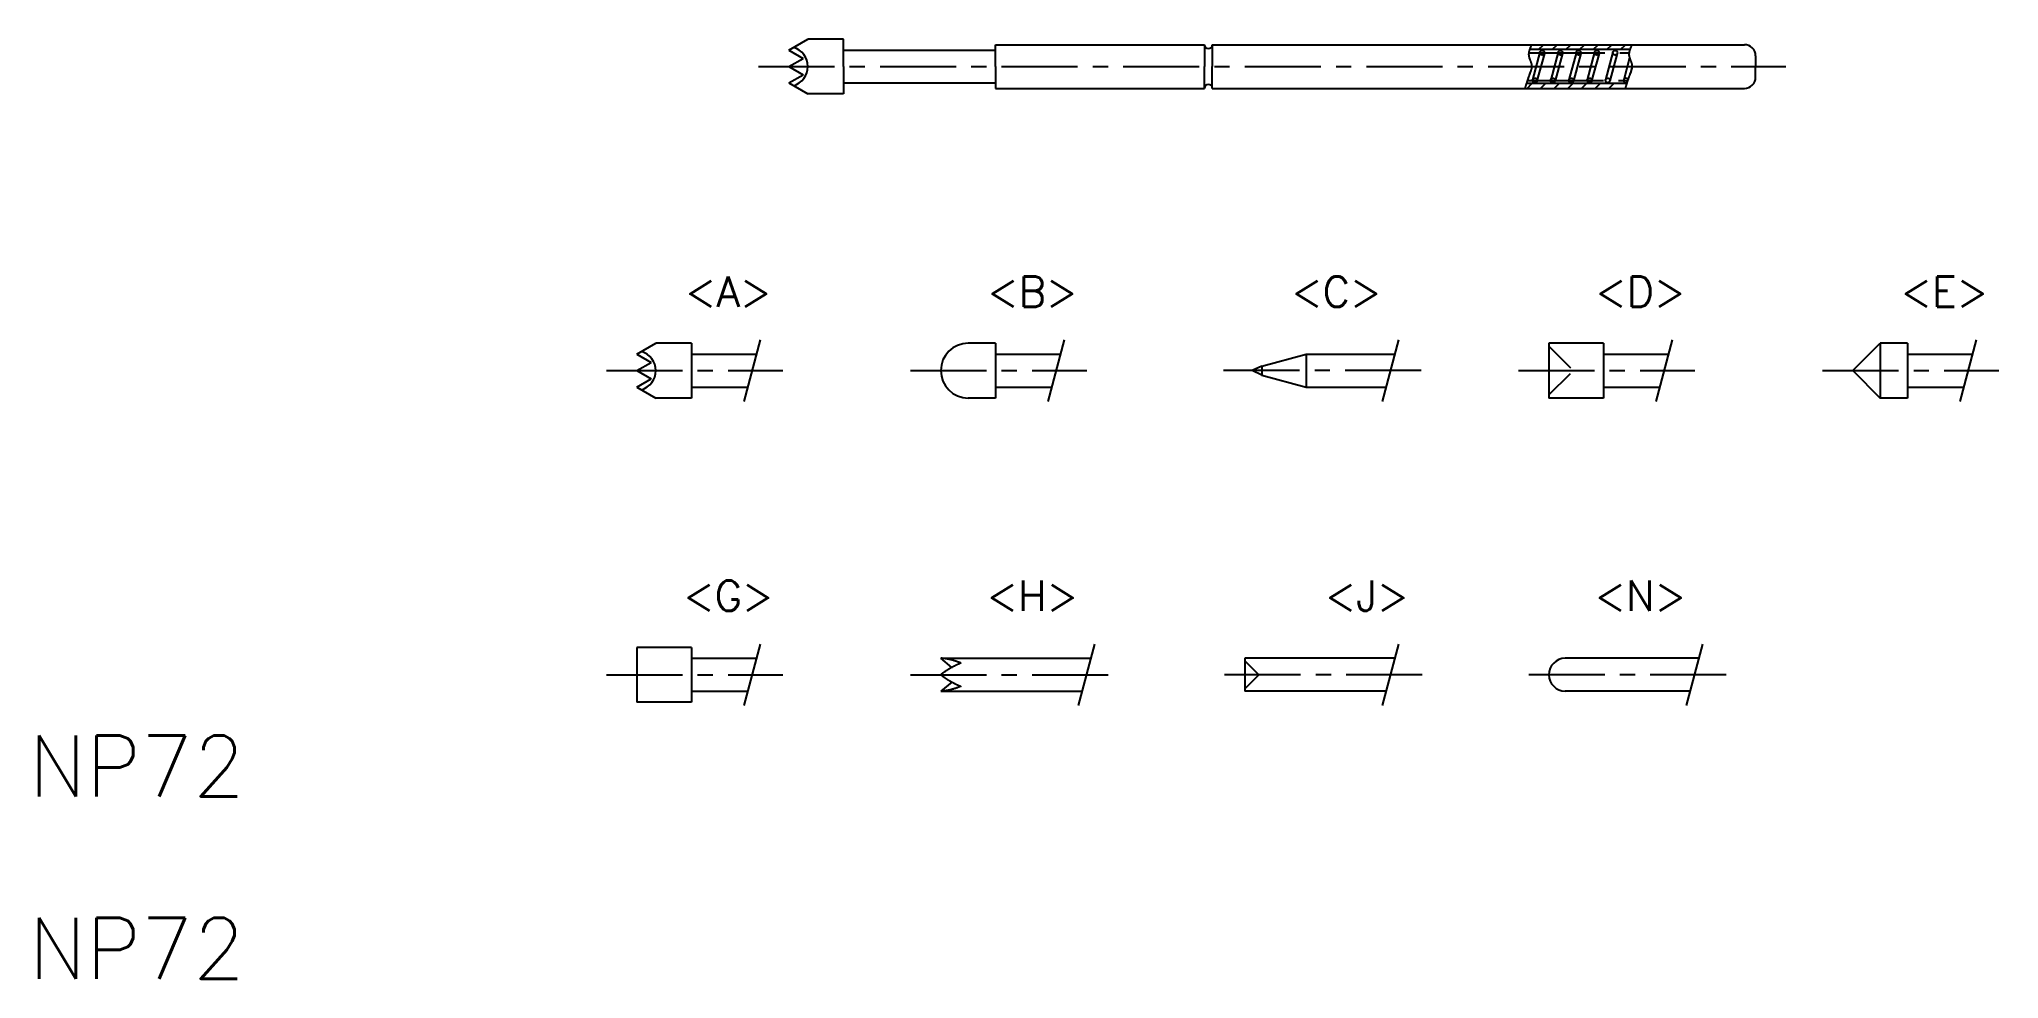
# Model space of a CAD drawing. Extents: x 5.2 to 37.4, y 5 to 20.4.
import ezdxf
from ezdxf.enums import TextEntityAlignment as Align

# ---------------------------------------------------------------- set-up
doc = ezdxf.new("R2010")
doc.units = 0
doc.linetypes.add('CENTER', pattern=[2, 1.25, -0.25, 0.25, -0.25])
doc.linetypes.add('DASHED', pattern=[0.75, 0.5, -0.25])
doc.layers.get('0').update_dxf_attribs({"linetype": 'CONTINUOUS'})
doc.layers.add('CENTER', color=1, linetype='CENTER')
doc.styles.get("Standard").update_dxf_attribs({"font": 'txt.shx', "width": 0.7, "bigfont": 'bigfont.shx'})

# ---------------------------------------------------------------- blocks, each defined once
blk = doc.blocks.new('*X3')
at = {"color": 0, "linetype": 'CONTINUOUS'}
for p, q in [((90.493, 60.28), (90.573, 60.36)), ((90.717, 60.28), (90.797, 60.36)), ((90.942, 60.28), (91.022, 60.36)), ((91.166, 60.28), (91.246, 60.36)), ((91.391, 60.28), (91.471, 60.36)), ((91.615, 60.28), (91.695, 60.36)), ((91.84, 60.28), (91.92, 60.36))]:
    blk.add_line(p, q, dxfattribs=at)
blk = doc.blocks.new('*X4')
at = {"color": 0, "linetype": 'CONTINUOUS'}
for p, q in [((90.302, 59.64), (90.382, 59.72)), ((90.526, 59.64), (90.606, 59.72)), ((90.751, 59.64), (90.831, 59.72)), ((90.975, 59.64), (91.055, 59.72)), ((91.2, 59.64), (91.28, 59.72)), ((91.424, 59.64), (91.504, 59.72)), ((91.649, 59.64), (91.729, 59.72))]:
    blk.add_line(p, q, dxfattribs=at)

msp = doc.modelspace()

# ---------------------------------------------------------------- linework, layer by layer
at = {"color": 7, "linetype": 'CONTINUOUS'}
for p, q in [((17.5, 20.27), (17.811, 20.45)), ((18.4, 20.45), (17.811, 20.45)), ((18.4, 20), (18.4, 20.45)), ((20.9, 20.36), (24.335, 20.36)), ((20.9, 20), (20.9, 20.36)), ((24.335, 20.36), (24.335, 20)), ((24.465, 20.36), (24.465, 20)), ((24.465, 20.36), (33.215, 20.36)), ((29.716, 20.36), (31.366, 20.36)), ((17.5, 20.27), (17.734, 20.135)), ((17.5, 20), (17.734, 20.135)), ((17.5, 20), (17.734, 19.865)), ((18.4, 20.27), (20.9, 20.27)), ((18.4, 20), (18.4, 19.55)), ((20.9, 20), (20.9, 19.64)), ((24.335, 19.64), (24.335, 20)), ((24.465, 19.64), (24.465, 20)), ((31.332, 20.28), (29.682, 20.28)), ((29.852, 20.237), (29.731, 19.783)), ((29.926, 20.217), (29.804, 19.763)), ((30.152, 20.237), (30.031, 19.783)), ((30.226, 20.217), (30.104, 19.763)), ((30.452, 20.237), (30.331, 19.783)), ((30.526, 20.217), (30.404, 19.763)), ((30.752, 20.237), (30.631, 19.783)), ((30.826, 20.217), (30.704, 19.763)), ((31.052, 20.237), (30.931, 19.783)), ((31.126, 20.217), (31.004, 19.763)), ((31.327, 20.143), (31.231, 19.783)), ((31.368, 20), (31.34, 19.898)), ((33.4, 20.175), (33.4, 20)), ((33.4, 19.825), (33.4, 20)), ((17.5, 19.73), (17.734, 19.865)), ((17.5, 19.73), (17.811, 19.55)), ((18.4, 19.73), (20.9, 19.73)), ((31.279, 19.72), (29.629, 19.72)), ((18.4, 19.55), (17.811, 19.55)), ((20.9, 19.64), (24.335, 19.64)), ((24.465, 19.64), (33.215, 19.64)), ((29.604, 19.64), (31.254, 19.64)), ((15, 15.27), (15.311, 15.45)), ((15, 15.27), (15.234, 15.135)), ((15.9, 15.45), (15.311, 15.45)), ((15.9, 15.45), (15.9, 14.55)), ((15.9, 15.27), (16.972, 15.27)), ((20.9, 15.45), (20.45, 15.45)), ((20.9, 15.45), (20.9, 14.55)), ((20.9, 15.27), (21.972, 15.27)), ((25.28, 15.075), (26.008, 15.27)), ((26.008, 15.27), (27.472, 15.27, -0.21)), ((26.008, 15.27), (26.008, 14.73)), ((30.9, 15.45), (30, 15.45)), ((30, 15.45), (30, 14.55)), ((30.9, 15.45), (30.9, 14.55)), ((30.9, 15.27), (31.972, 15.27)), ((35, 15), (35.45, 15.45)), ((35.9, 15.45), (35.45, 15.45)), ((35.45, 15.45), (35.45, 14.55)), ((35.9, 15.45), (35.9, 14.55)), ((35.9, 15.27), (36.972, 15.27)), ((15, 15), (15.234, 15.135)), ((15, 15), (15.234, 14.865)), ((15, 14.73), (15.234, 14.865)), ((25.28, 15.075), (25.119, 15)), ((25.28, 14.925), (25.119, 15)), ((25.28, 15.075), (25.28, 14.925)), ((25.28, 14.925), (26.008, 14.73)), ((35, 15), (35.45, 14.55)), ((15, 14.73), (15.311, 14.55)), ((15.9, 14.55), (15.311, 14.55)), ((15.9, 14.73), (16.828, 14.73)), ((20.9, 14.55), (20.45, 14.55)), ((20.9, 14.73), (21.828, 14.73)), ((26.008, 14.73), (27.328, 14.73, -0.21)), ((30.9, 14.55), (30, 14.55)), ((30.9, 14.73), (31.828, 14.73)), ((35.9, 14.55), (35.45, 14.55)), ((35.9, 14.73), (36.828, 14.73)), ((15, 10.45), (15, 9.55)), ((15.9, 10.45), (15, 10.45)), ((15.9, 10.45), (15.9, 9.55)), ((15.9, 10.27), (16.972, 10.27)), ((20, 10.27), (22.472, 10.27)), ((27.472, 10.27, -0.21), (25, 10.27)), ((25, 10.27), (25, 9.73)), ((32.472, 10.27), (30.27, 10.27)), ((15.9, 9.73), (16.828, 9.73)), ((20, 9.73), (22.328, 9.73)), ((27.328, 9.73, -0.21), (25, 9.73)), ((32.328, 9.73), (30.27, 9.73)), ((15.9, 9.55), (15, 9.55))]:
    msp.add_line(p, q, dxfattribs=at)
at = {"color": 3, "linetype": 'CONTINUOUS'}
for p, q in [((16.765, 14.495), (17.035, 15.505)), ((21.765, 14.495), (22.035, 15.505)), ((27.265, 14.495, -0.21), (27.535, 15.505, -0.21)), ((31.765, 14.495), (32.035, 15.505)), ((36.765, 14.495), (37.035, 15.505)), ((16.765, 9.495), (17.035, 10.505)), ((22.265, 9.495), (22.535, 10.505)), ((27.265, 9.495), (27.535, 10.505)), ((32.265, 9.495), (32.535, 10.505))]:
    msp.add_line(p, q, dxfattribs=at)
at = {"color": 3, "linetype": 'DASHED'}
for p, q in [((30, 15.4), (30.4, 15)), ((30, 14.6), (30.4, 15)), ((25, 10.23), (25.23, 10)), ((25, 9.77), (25.23, 10))]:
    msp.add_line(p, q, dxfattribs=at)
at = {"color": 7, "linetype": 'CONTINUOUS', "extrusion": (-0.5, -0.612372, -0.612372)}
msp.add_line((20.183, 10.121), (20, 10.27), dxfattribs=at)
at = {"color": 7, "linetype": 'CONTINUOUS', "extrusion": (-0.5, 0.612372, -0.612372)}
msp.add_line((20.183, 9.879), (20, 9.73), dxfattribs=at)
at = {"color": 7}
for points in [[(29.716, 20.36, 0), (29.714, 20.357, 0), (29.713, 20.353, 0), (29.711, 20.35, 0), (29.71, 20.347, 0), (29.709, 20.344, 0), (29.707, 20.34, 0), (29.706, 20.337, 0), (29.704, 20.334, 0), (29.703, 20.331, 0), (29.701, 20.328, 0), (29.7, 20.324, 0), (29.698, 20.321, 0), (29.697, 20.318, 0), (29.696, 20.314, 0), (29.694, 20.311, 0), (29.693, 20.308, 0), (29.692, 20.305, 0), (29.69, 20.301, 0), (29.689, 20.298, 0), (29.688, 20.295, 0), (29.687, 20.292, 0), (29.685, 20.288, 0), (29.684, 20.285, 0), (29.683, 20.282, 0), (29.682, 20.279, 0), (29.681, 20.276, 0), (29.68, 20.272, 0), (29.679, 20.269, 0), (29.678, 20.266, 0), (29.677, 20.262, 0), (29.676, 20.259, 0), (29.675, 20.256, 0), (29.674, 20.253, 0), (29.673, 20.249, 0), (29.673, 20.246, 0), (29.672, 20.243, 0), (29.671, 20.24, 0), (29.671, 20.236, 0), (29.67, 20.233, 0), (29.67, 20.23, 0), (29.669, 20.227, 0), (29.669, 20.223, 0), (29.668, 20.22, 0), (29.668, 20.217, 0), (29.668, 20.214, 0), (29.668, 20.21, 0), (29.667, 20.207, 0), (29.667, 20.204, 0), (29.667, 20.201, 0), (29.667, 20.197, 0), (29.667, 20.194, 0), (29.668, 20.191, 0), (29.668, 20.188, 0), (29.668, 20.184, 0), (29.669, 20.181, 0), (29.669, 20.178, 0), (29.669, 20.175, 0), (29.67, 20.172, 0), (29.671, 20.168, 0), (29.671, 20.165, 0), (29.672, 20.162, 0), (29.673, 20.158, 0), (29.674, 20.155, 0), (29.675, 20.152, 0), (29.675, 20.149, 0), (29.676, 20.145, 0), (29.677, 20.142, 0), (29.678, 20.139, 0), (29.68, 20.136, 0), (29.681, 20.133, 0), (29.682, 20.129, 0), (29.683, 20.126, 0), (29.684, 20.123, 0), (29.685, 20.119, 0), (29.686, 20.116, 0), (29.688, 20.113, 0), (29.689, 20.11, 0), (29.69, 20.107, 0), (29.691, 20.103, 0), (29.693, 20.1, 0), (29.694, 20.097, 0), (29.695, 20.094, 0), (29.696, 20.09, 0), (29.698, 20.087, 0), (29.699, 20.084, 0), (29.7, 20.081, 0), (29.701, 20.077, 0), (29.702, 20.074, 0), (29.703, 20.071, 0), (29.705, 20.068, 0), (29.706, 20.064, 0), (29.707, 20.061, 0), (29.708, 20.058, 0), (29.709, 20.055, 0), (29.71, 20.051, 0), (29.711, 20.048, 0), (29.712, 20.045, 0), (29.712, 20.042, 0), (29.713, 20.038, 0), (29.714, 20.035, 0), (29.715, 20.032, 0), (29.715, 20.029, 0), (29.716, 20.025, 0), (29.716, 20.022, 0), (29.717, 20.019, 0), (29.717, 20.016, 0), (29.717, 20.012, 0), (29.718, 20.009, 0), (29.718, 20.006, 0), (29.718, 20.003, 0), (29.718, 19.999, 0), (29.718, 19.996, 0), (29.718, 19.993, 0), (29.717, 19.99, 0), (29.717, 19.986, 0), (29.717, 19.983, 0), (29.716, 19.98, 0), (29.716, 19.977, 0), (29.715, 19.973, 0), (29.714, 19.97, 0), (29.714, 19.967, 0), (29.713, 19.963, 0), (29.712, 19.96, 0), (29.711, 19.957, 0), (29.71, 19.954, 0), (29.709, 19.95, 0), (29.708, 19.947, 0), (29.707, 19.944, 0), (29.706, 19.941, 0), (29.705, 19.938, 0), (29.704, 19.934, 0), (29.703, 19.931, 0), (29.702, 19.928, 0), (29.701, 19.924, 0), (29.699, 19.921, 0), (29.698, 19.918, 0), (29.697, 19.915, 0), (29.696, 19.911, 0), (29.694, 19.908, 0), (29.693, 19.905, 0), (29.692, 19.902, 0), (29.691, 19.898, 0), (29.689, 19.895, 0), (29.688, 19.892, 0), (29.687, 19.889, 0), (29.686, 19.886, 0), (29.685, 19.882, 0), (29.683, 19.879, 0), (29.682, 19.876, 0), (29.681, 19.873, 0), (29.68, 19.869, 0), (29.679, 19.866, 0), (29.677, 19.863, 0), (29.676, 19.86, 0), (29.675, 19.857, 0), (29.674, 19.853, 0), (29.673, 19.85, 0), (29.672, 19.847, 0), (29.67, 19.844, 0), (29.669, 19.84, 0), (29.668, 19.837, 0), (29.667, 19.834, 0), (29.666, 19.831, 0), (29.665, 19.828, 0), (29.664, 19.825, 0), (29.663, 19.821, 0), (29.661, 19.818, 0), (29.66, 19.815, 0), (29.659, 19.812, 0), (29.658, 19.808, 0), (29.657, 19.805, 0), (29.656, 19.802, 0), (29.655, 19.799, 0), (29.654, 19.796, 0), (29.653, 19.792, 0), (29.652, 19.789, 0), (29.651, 19.786, 0), (29.65, 19.783, 0), (29.649, 19.78, 0), (29.647, 19.777, 0), (29.646, 19.773, 0), (29.645, 19.77, 0), (29.644, 19.767, 0), (29.643, 19.764, 0), (29.642, 19.761, 0), (29.641, 19.758, 0), (29.64, 19.754, 0), (29.639, 19.751, 0), (29.638, 19.748, 0), (29.637, 19.745, 0), (29.636, 19.741, 0), (29.635, 19.738, 0), (29.634, 19.735, 0), (29.633, 19.732, 0), (29.632, 19.729, 0), (29.631, 19.726, 0), (29.63, 19.722, 0), (29.629, 19.719, 0), (29.628, 19.716, 0), (29.627, 19.713, 0), (29.626, 19.71, 0), (29.625, 19.707, 0), (29.624, 19.703, 0), (29.623, 19.7, 0), (29.622, 19.697, 0), (29.621, 19.694, 0), (29.62, 19.691, 0), (29.619, 19.688, 0), (29.618, 19.684, 0), (29.617, 19.681, 0), (29.616, 19.678, 0), (29.615, 19.675, 0), (29.614, 19.672, 0), (29.613, 19.669, 0), (29.612, 19.665, 0), (29.611, 19.662, 0), (29.61, 19.659, 0), (29.609, 19.656, 0), (29.608, 19.653, 0), (29.607, 19.649, 0), (29.606, 19.646, 0), (29.605, 19.643, 0), (29.604, 19.64, 0)], [(31.366, 20.36, 0), (31.365, 20.357, 0), (31.363, 20.353, 0), (31.362, 20.35, 0), (31.36, 20.347, 0), (31.359, 20.344, 0), (31.357, 20.34, 0), (31.356, 20.337, 0), (31.354, 20.334, 0), (31.353, 20.331, 0), (31.351, 20.328, 0), (31.35, 20.324, 0), (31.348, 20.321, 0), (31.347, 20.318, 0), (31.346, 20.314, 0), (31.344, 20.311, 0), (31.343, 20.308, 0), (31.342, 20.305, 0), (31.34, 20.301, 0), (31.339, 20.298, 0), (31.338, 20.295, 0), (31.337, 20.292, 0), (31.335, 20.288, 0), (31.334, 20.285, 0), (31.333, 20.282, 0), (31.332, 20.279, 0), (31.331, 20.276, 0), (31.33, 20.272, 0), (31.329, 20.269, 0), (31.328, 20.266, 0), (31.327, 20.262, 0), (31.326, 20.259, 0), (31.325, 20.256, 0), (31.324, 20.253, 0), (31.323, 20.249, 0), (31.323, 20.246, 0), (31.322, 20.243, 0), (31.321, 20.24, 0), (31.321, 20.236, 0), (31.32, 20.233, 0), (31.32, 20.23, 0), (31.319, 20.227, 0), (31.319, 20.223, 0), (31.318, 20.22, 0), (31.318, 20.217, 0), (31.318, 20.214, 0), (31.318, 20.21, 0), (31.317, 20.207, 0), (31.317, 20.204, 0), (31.317, 20.201, 0), (31.317, 20.197, 0), (31.318, 20.194, 0), (31.318, 20.191, 0), (31.318, 20.188, 0), (31.318, 20.184, 0), (31.319, 20.181, 0), (31.319, 20.178, 0), (31.32, 20.175, 0), (31.32, 20.172, 0), (31.321, 20.168, 0), (31.321, 20.165, 0), (31.322, 20.162, 0), (31.323, 20.158, 0), (31.324, 20.155, 0), (31.325, 20.152, 0), (31.326, 20.149, 0), (31.326, 20.145, 0), (31.327, 20.142, 0), (31.329, 20.139, 0), (31.33, 20.136, 0), (31.331, 20.133, 0), (31.332, 20.129, 0), (31.333, 20.126, 0), (31.334, 20.123, 0), (31.335, 20.119, 0), (31.336, 20.116, 0), (31.338, 20.113, 0), (31.339, 20.11, 0), (31.34, 20.107, 0), (31.341, 20.103, 0), (31.343, 20.1, 0), (31.344, 20.097, 0), (31.345, 20.094, 0), (31.346, 20.09, 0), (31.348, 20.087, 0), (31.349, 20.084, 0), (31.35, 20.081, 0), (31.351, 20.077, 0), (31.352, 20.074, 0), (31.354, 20.071, 0), (31.355, 20.068, 0), (31.356, 20.064, 0), (31.357, 20.061, 0), (31.358, 20.058, 0), (31.359, 20.055, 0), (31.36, 20.051, 0), (31.361, 20.048, 0), (31.362, 20.045, 0), (31.362, 20.042, 0), (31.363, 20.038, 0), (31.364, 20.035, 0), (31.365, 20.032, 0), (31.365, 20.029, 0), (31.366, 20.025, 0), (31.366, 20.022, 0), (31.367, 20.019, 0), (31.367, 20.016, 0), (31.367, 20.012, 0), (31.368, 20.009, 0), (31.368, 20.006, 0), (31.368, 20.003, 0), (31.368, 19.999, 0), (31.368, 19.996, 0), (31.368, 19.993, 0), (31.367, 19.99, 0), (31.367, 19.986, 0), (31.367, 19.983, 0), (31.366, 19.98, 0), (31.366, 19.977, 0), (31.365, 19.973, 0), (31.364, 19.97, 0), (31.364, 19.967, 0), (31.363, 19.963, 0), (31.362, 19.96, 0), (31.361, 19.957, 0), (31.36, 19.954, 0), (31.359, 19.95, 0), (31.358, 19.947, 0), (31.357, 19.944, 0), (31.356, 19.941, 0), (31.355, 19.938, 0), (31.354, 19.934, 0), (31.353, 19.931, 0), (31.352, 19.928, 0), (31.351, 19.924, 0), (31.349, 19.921, 0), (31.348, 19.918, 0), (31.347, 19.915, 0), (31.346, 19.911, 0), (31.345, 19.908, 0), (31.343, 19.905, 0), (31.342, 19.902, 0), (31.341, 19.898, 0), (31.34, 19.895, 0), (31.338, 19.892, 0), (31.337, 19.889, 0), (31.336, 19.886, 0), (31.335, 19.882, 0), (31.333, 19.879, 0), (31.332, 19.876, 0), (31.331, 19.873, 0), (31.33, 19.869, 0), (31.329, 19.866, 0), (31.328, 19.863, 0), (31.326, 19.86, 0), (31.325, 19.857, 0), (31.324, 19.853, 0), (31.323, 19.85, 0), (31.322, 19.847, 0), (31.321, 19.844, 0), (31.319, 19.84, 0), (31.318, 19.837, 0), (31.317, 19.834, 0), (31.316, 19.831, 0), (31.315, 19.828, 0), (31.314, 19.825, 0), (31.313, 19.821, 0), (31.312, 19.818, 0), (31.31, 19.815, 0), (31.309, 19.812, 0), (31.308, 19.808, 0), (31.307, 19.805, 0), (31.306, 19.802, 0), (31.305, 19.799, 0), (31.304, 19.796, 0), (31.303, 19.792, 0), (31.302, 19.789, 0), (31.301, 19.786, 0), (31.3, 19.783, 0), (31.299, 19.78, 0), (31.298, 19.777, 0), (31.296, 19.773, 0), (31.295, 19.77, 0), (31.294, 19.767, 0), (31.293, 19.764, 0), (31.292, 19.761, 0), (31.291, 19.758, 0), (31.29, 19.754, 0), (31.289, 19.751, 0), (31.288, 19.748, 0), (31.287, 19.745, 0), (31.286, 19.741, 0), (31.285, 19.738, 0), (31.284, 19.735, 0), (31.283, 19.732, 0), (31.282, 19.729, 0), (31.281, 19.726, 0), (31.28, 19.722, 0), (31.279, 19.719, 0), (31.278, 19.716, 0), (31.277, 19.713, 0), (31.276, 19.71, 0), (31.275, 19.707, 0), (31.274, 19.703, 0), (31.273, 19.7, 0), (31.272, 19.697, 0), (31.271, 19.694, 0), (31.27, 19.691, 0), (31.269, 19.688, 0), (31.268, 19.684, 0), (31.267, 19.681, 0), (31.266, 19.678, 0), (31.265, 19.675, 0), (31.264, 19.672, 0), (31.263, 19.669, 0), (31.262, 19.665, 0), (31.261, 19.662, 0), (31.26, 19.659, 0), (31.259, 19.656, 0), (31.258, 19.653, 0), (31.257, 19.649, 0), (31.256, 19.646, 0), (31.255, 19.643, 0), (31.254, 19.64, 0)]]:
    msp.add_polyline3d(points, dxfattribs=at)
at = {"color": 7, "linetype": 'CONTINUOUS'}
for points in [[(20.331, 10.191, -0.191), (20.327, 10.193, -0.189), (20.323, 10.194, -0.188), (20.319, 10.196, -0.186), (20.315, 10.197, -0.184), (20.31, 10.199, -0.182), (20.306, 10.201, -0.181), (20.302, 10.202, -0.179), (20.298, 10.204, -0.177), (20.294, 10.205, -0.175), (20.29, 10.207, -0.174), (20.286, 10.208, -0.172), (20.282, 10.21, -0.17), (20.278, 10.211, -0.168), (20.274, 10.213, -0.166), (20.27, 10.214, -0.165), (20.266, 10.215, -0.163), (20.262, 10.217, -0.161), (20.258, 10.218, -0.159), (20.254, 10.22, -0.157), (20.25, 10.221, -0.155), (20.246, 10.222, -0.153), (20.242, 10.224, -0.151), (20.238, 10.225, -0.149), (20.234, 10.226, -0.147), (20.23, 10.227, -0.146), (20.226, 10.229, -0.144), (20.222, 10.23, -0.142), (20.219, 10.231, -0.14), (20.215, 10.232, -0.138), (20.211, 10.233, -0.136), (20.207, 10.235, -0.134), (20.203, 10.236, -0.131), (20.199, 10.237, -0.129), (20.195, 10.238, -0.127), (20.191, 10.239, -0.125), (20.187, 10.24, -0.123), (20.184, 10.241, -0.121), (20.18, 10.242, -0.119), (20.176, 10.243, -0.117), (20.172, 10.244, -0.115), (20.168, 10.245, -0.113), (20.165, 10.246, -0.111), (20.161, 10.247, -0.108), (20.157, 10.248, -0.106), (20.153, 10.249, -0.104), (20.149, 10.25, -0.102), (20.146, 10.251, -0.1), (20.142, 10.252, -0.098), (20.138, 10.252, -0.096), (20.135, 10.253, -0.093), (20.131, 10.254, -0.091), (20.127, 10.255, -0.089), (20.124, 10.256, -0.087), (20.12, 10.256, -0.085), (20.117, 10.257, -0.082), (20.113, 10.258, -0.08), (20.109, 10.258, -0.078), (20.106, 10.259, -0.076), (20.102, 10.26, -0.073), (20.099, 10.261, -0.071), (20.095, 10.261, -0.069), (20.092, 10.262, -0.067), (20.088, 10.262, -0.064), (20.085, 10.263, -0.062), (20.081, 10.263, -0.06), (20.078, 10.264, -0.057), (20.075, 10.264, -0.055), (20.071, 10.265, -0.053), (20.068, 10.265, -0.051), (20.065, 10.266, -0.048), (20.061, 10.266, -0.046), (20.058, 10.266, -0.044), (20.055, 10.267, -0.041), (20.051, 10.267, -0.039), (20.048, 10.267, -0.037), (20.045, 10.268, -0.034), (20.042, 10.268, -0.032), (20.039, 10.268, -0.03), (20.035, 10.269, -0.028), (20.032, 10.269, -0.025), (20.029, 10.269, -0.023), (20.026, 10.269, -0.021), (20.023, 10.269, -0.018), (20.02, 10.27, -0.016), (20.017, 10.27, -0.014), (20.014, 10.27, -0.011), (20.011, 10.27, -0.009), (20.008, 10.27, -0.007), (20.005, 10.27, -0.004), (20.002, 10.27, -0.002), (20, 10.27, 0)], [(20.331, 10.191, 0.191), (20.327, 10.189, 0.193), (20.323, 10.188, 0.194), (20.319, 10.186, 0.196), (20.315, 10.184, 0.197), (20.31, 10.182, 0.199), (20.306, 10.181, 0.201), (20.302, 10.179, 0.202), (20.298, 10.177, 0.204), (20.294, 10.175, 0.205), (20.29, 10.174, 0.207), (20.286, 10.172, 0.208), (20.282, 10.17, 0.21), (20.278, 10.168, 0.211), (20.274, 10.166, 0.213), (20.27, 10.165, 0.214), (20.266, 10.163, 0.215), (20.262, 10.161, 0.217), (20.258, 10.159, 0.218), (20.254, 10.157, 0.22), (20.25, 10.155, 0.221), (20.246, 10.153, 0.222), (20.242, 10.151, 0.224), (20.238, 10.149, 0.225), (20.234, 10.148, 0.226), (20.23, 10.145, 0.227), (20.226, 10.143, 0.229), (20.222, 10.142, 0.23), (20.219, 10.14, 0.231), (20.215, 10.138, 0.232), (20.211, 10.136, 0.234), (20.207, 10.133, 0.235), (20.203, 10.132, 0.236), (20.199, 10.129, 0.237), (20.195, 10.127, 0.238), (20.191, 10.125, 0.239), (20.187, 10.123, 0.24), (20.184, 10.121, 0.241), (20.18, 10.119, 0.242), (20.176, 10.117, 0.243), (20.172, 10.115, 0.244), (20.168, 10.113, 0.245), (20.165, 10.111, 0.246), (20.161, 10.108, 0.247), (20.157, 10.106, 0.248), (20.153, 10.104, 0.249), (20.149, 10.102, 0.25), (20.146, 10.1, 0.251), (20.142, 10.098, 0.252), (20.138, 10.095, 0.253), (20.135, 10.093, 0.253), (20.131, 10.091, 0.254), (20.127, 10.089, 0.255), (20.124, 10.087, 0.256), (20.12, 10.084, 0.256), (20.117, 10.082, 0.257), (20.113, 10.08, 0.258), (20.109, 10.078, 0.259), (20.106, 10.076, 0.259), (20.102, 10.073, 0.26), (20.099, 10.071, 0.26), (20.095, 10.069, 0.261), (20.092, 10.067, 0.262), (20.088, 10.064, 0.262), (20.085, 10.062, 0.263), (20.081, 10.06, 0.263), (20.078, 10.057, 0.264), (20.075, 10.055, 0.264), (20.071, 10.053, 0.265), (20.068, 10.051, 0.265), (20.065, 10.048, 0.266), (20.061, 10.046, 0.266), (20.058, 10.044, 0.266), (20.055, 10.041, 0.267), (20.051, 10.039, 0.267), (20.048, 10.037, 0.267), (20.045, 10.034, 0.268), (20.042, 10.032, 0.268), (20.039, 10.03, 0.268), (20.035, 10.027, 0.269), (20.032, 10.025, 0.269), (20.029, 10.023, 0.269), (20.026, 10.02, 0.269), (20.023, 10.018, 0.269), (20.02, 10.016, 0.27), (20.017, 10.014, 0.27), (20.014, 10.011, 0.27), (20.011, 10.009, 0.27), (20.008, 10.007, 0.27), (20.005, 10.004, 0.27), (20.002, 10.002, 0.27), (20, 10, 0.27)], [(20, 10, 0.27), (20.002, 9.998, 0.27), (20.005, 9.996, 0.27), (20.008, 9.993, 0.27), (20.011, 9.991, 0.27), (20.014, 9.989, 0.27), (20.017, 9.986, 0.27), (20.02, 9.984, 0.27), (20.023, 9.982, 0.269), (20.026, 9.98, 0.269), (20.029, 9.977, 0.269), (20.032, 9.975, 0.269), (20.035, 9.972, 0.269), (20.039, 9.97, 0.268), (20.042, 9.968, 0.268), (20.045, 9.965, 0.268), (20.048, 9.963, 0.267), (20.051, 9.961, 0.267), (20.055, 9.959, 0.267), (20.058, 9.956, 0.266), (20.061, 9.954, 0.266), (20.065, 9.952, 0.266), (20.068, 9.949, 0.265), (20.071, 9.947, 0.265), (20.075, 9.945, 0.264), (20.078, 9.943, 0.264), (20.081, 9.94, 0.263), (20.085, 9.938, 0.263), (20.088, 9.936, 0.262), (20.092, 9.933, 0.262), (20.095, 9.931, 0.261), (20.099, 9.929, 0.26), (20.102, 9.927, 0.26), (20.106, 9.924, 0.259), (20.109, 9.922, 0.259), (20.113, 9.92, 0.258), (20.117, 9.918, 0.257), (20.12, 9.916, 0.256), (20.124, 9.913, 0.256), (20.127, 9.911, 0.255), (20.131, 9.909, 0.254), (20.135, 9.907, 0.253), (20.138, 9.904, 0.253), (20.142, 9.902, 0.252), (20.146, 9.9, 0.251), (20.149, 9.898, 0.25), (20.153, 9.896, 0.249), (20.157, 9.894, 0.248), (20.161, 9.892, 0.247), (20.165, 9.889, 0.246), (20.168, 9.887, 0.245), (20.172, 9.885, 0.244), (20.176, 9.883, 0.243), (20.18, 9.881, 0.242), (20.184, 9.879, 0.241), (20.187, 9.877, 0.24), (20.191, 9.875, 0.239), (20.195, 9.873, 0.238), (20.199, 9.871, 0.237), (20.203, 9.868, 0.236), (20.207, 9.867, 0.235), (20.211, 9.864, 0.234), (20.215, 9.862, 0.232), (20.219, 9.86, 0.231), (20.222, 9.858, 0.23), (20.226, 9.856, 0.229), (20.23, 9.855, 0.227), (20.234, 9.852, 0.226), (20.238, 9.851, 0.225), (20.242, 9.849, 0.224), (20.246, 9.847, 0.222), (20.25, 9.845, 0.221), (20.254, 9.843, 0.22), (20.258, 9.841, 0.218), (20.262, 9.839, 0.217), (20.266, 9.837, 0.215), (20.27, 9.835, 0.214), (20.274, 9.834, 0.213), (20.278, 9.832, 0.211), (20.282, 9.83, 0.21), (20.286, 9.828, 0.208), (20.29, 9.826, 0.207), (20.294, 9.825, 0.205), (20.298, 9.823, 0.204), (20.302, 9.821, 0.202), (20.306, 9.819, 0.201), (20.31, 9.818, 0.199), (20.315, 9.816, 0.197), (20.319, 9.814, 0.196), (20.323, 9.812, 0.194), (20.327, 9.811, 0.193), (20.331, 9.809, 0.191)], [(20.331, 9.809, -0.191), (20.327, 9.807, -0.189), (20.323, 9.806, -0.188), (20.319, 9.804, -0.186), (20.315, 9.803, -0.184), (20.31, 9.801, -0.182), (20.306, 9.799, -0.181), (20.302, 9.798, -0.179), (20.298, 9.796, -0.177), (20.294, 9.795, -0.175), (20.29, 9.793, -0.174), (20.286, 9.792, -0.172), (20.282, 9.79, -0.17), (20.278, 9.789, -0.168), (20.274, 9.787, -0.166), (20.27, 9.786, -0.165), (20.266, 9.785, -0.163), (20.262, 9.783, -0.161), (20.258, 9.782, -0.159), (20.254, 9.78, -0.157), (20.25, 9.779, -0.155), (20.246, 9.778, -0.153), (20.242, 9.776, -0.151), (20.238, 9.775, -0.149), (20.234, 9.774, -0.147), (20.23, 9.773, -0.146), (20.226, 9.771, -0.144), (20.222, 9.77, -0.142), (20.219, 9.769, -0.14), (20.215, 9.768, -0.138), (20.211, 9.767, -0.136), (20.207, 9.765, -0.134), (20.203, 9.764, -0.131), (20.199, 9.763, -0.129), (20.195, 9.762, -0.127), (20.191, 9.761, -0.125), (20.187, 9.76, -0.123), (20.184, 9.759, -0.121), (20.18, 9.758, -0.119), (20.176, 9.757, -0.117), (20.172, 9.756, -0.115), (20.168, 9.755, -0.113), (20.165, 9.754, -0.111), (20.161, 9.753, -0.108), (20.157, 9.752, -0.106), (20.153, 9.751, -0.104), (20.149, 9.75, -0.102), (20.146, 9.749, -0.1), (20.142, 9.748, -0.098), (20.138, 9.748, -0.096), (20.135, 9.747, -0.093), (20.131, 9.746, -0.091), (20.127, 9.745, -0.089), (20.124, 9.744, -0.087), (20.12, 9.744, -0.085), (20.117, 9.743, -0.082), (20.113, 9.742, -0.08), (20.109, 9.742, -0.078), (20.106, 9.741, -0.076), (20.102, 9.74, -0.073), (20.099, 9.739, -0.071), (20.095, 9.739, -0.069), (20.092, 9.738, -0.067), (20.088, 9.738, -0.064), (20.085, 9.737, -0.062), (20.081, 9.737, -0.06), (20.078, 9.736, -0.057), (20.075, 9.736, -0.055), (20.071, 9.735, -0.053), (20.068, 9.735, -0.051), (20.065, 9.734, -0.048), (20.061, 9.734, -0.046), (20.058, 9.734, -0.044), (20.055, 9.733, -0.041), (20.051, 9.733, -0.039), (20.048, 9.733, -0.037), (20.045, 9.732, -0.034), (20.042, 9.732, -0.032), (20.039, 9.732, -0.03), (20.035, 9.731, -0.028), (20.032, 9.731, -0.025), (20.029, 9.731, -0.023), (20.026, 9.731, -0.021), (20.023, 9.731, -0.018), (20.02, 9.73, -0.016), (20.017, 9.73, -0.014), (20.014, 9.73, -0.011), (20.011, 9.73, -0.009), (20.008, 9.73, -0.007), (20.005, 9.73, -0.004), (20.002, 9.73, -0.002), (20, 9.73, 0)]]:
    msp.add_polyline3d(points, dxfattribs=at)
for centre in [(29.889, 20.227), (30.189, 20.227), (30.489, 20.227), (30.789, 20.227), (31.089, 20.227), (29.767, 19.773), (30.067, 19.773), (30.367, 19.773), (30.667, 19.773), (30.967, 19.773)]:
    msp.add_circle(centre, 0.0382, dxfattribs=at)
for centre, radius, start, end in [((17.483, 20), 0.328, 286.5504, 73.4496), ((24.4, 20.36), 0.065, 180, 0), ((33.215, 20.175), 0.185, 0, 90), ((24.4, 19.64), 0.065, 0, 180), ((31.267, 19.773), 0.0382, 25.7919, 297.9772), ((33.215, 19.825), 0.185, 270, 0), ((14.983, 15), 0.328, 286.5504, 73.4496), ((20.45, 15), 0.45, 90, 270), ((30.27, 10), 0.27, 90, 270)]:
    msp.add_arc(centre, radius, start, end, dxfattribs=at)
at = {"layer": 'CENTER', "color": 1, "linetype": 'CENTER'}
for p, q in [((17, 20), (33.9, 20)), ((29.669, 20.227), (31.319, 20.227)), ((29.646, 19.773), (31.296, 19.773)), ((14.5, 15), (17.4, 15)), ((19.5, 15), (22.4, 15)), ((27.9, 15, -0.21), (24.5, 15)), ((29.5, 15), (32.4, 15)), ((34.5, 15), (37.4, 15)), ((14.5, 10), (17.4, 10)), ((19.5, 10), (22.9, 10)), ((27.918, 10, -0.21), (24.5, 10)), ((32.918, 10), (29.5, 10))]:
    msp.add_line(p, q, dxfattribs=at)

# ---------------------------------------------------------------- block references
at = {"color": 3, "linetype": 'CONTINUOUS'}
for name in ['*X3', '*X4']:
    msp.add_blockref(name, (-60.661, -40), dxfattribs=at)

# ---------------------------------------------------------------- texts
at = {"color": 7, "linetype": 'CONTINUOUS'}
for s, p in [('<A>', (16.504, 16.298)), ('<B>', (21.504, 16.298)), ('<C>', (26.504, 16.298)), ('<D>', (31.504, 16.298)), ('<E>', (36.504, 16.298)), ('<G>', (16.504, 11.298)), ('<H>', (21.504, 11.298)), ('<J>', (27.004, 11.298)), ('<N>', (31.504, 11.298))]:
    msp.add_text(s, height=0.5, dxfattribs=at).set_placement(p, align=Align.MIDDLE)
for p in [(5, 8), (5, 5)]:
    msp.add_text('NP72', height=1, dxfattribs=at).set_placement(p)

doc.saveas('drawing.dxf')
